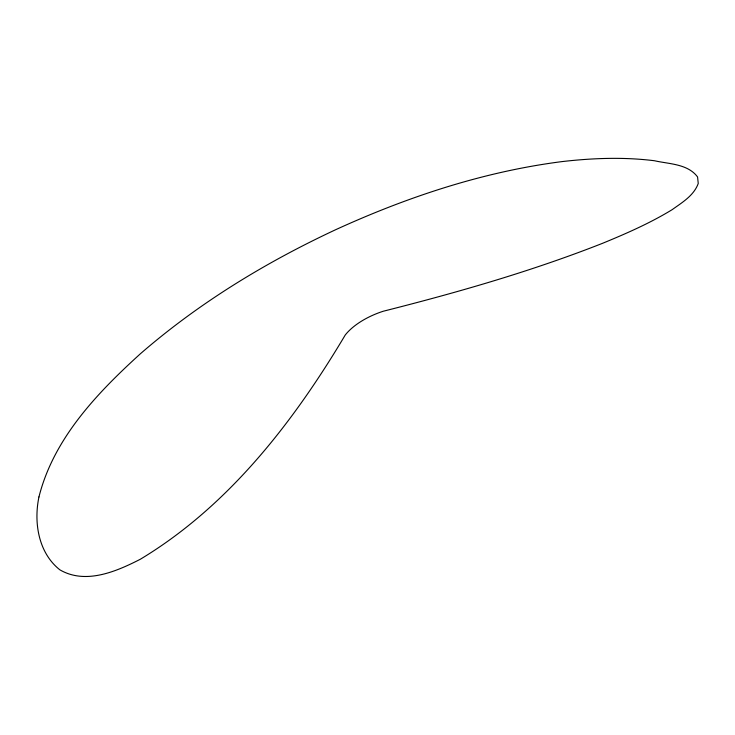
<?xml version="1.0" encoding="UTF-8"?>
<svg xmlns="http://www.w3.org/2000/svg" width="735" height="735" viewBox="0 0 735 735"><rect width="100%" height="100%" fill="white"/><g stroke="black" fill="none" stroke-linecap="round" stroke-linejoin="round"><path stroke-width="1.1" d="M38.946 496.952C33.617 522.502 38.367 552.83 59.838 569.809C85.591 584.83 116.305 571.527 140.302 559.261C228.41 506.25 293.32 422.276 345.229 335.031A52.764 26.083 -18.8 0 1 383.201 311.254C457.409 292.502 531.194 271.39 602.479 243.34C626.339 233.528 650.062 223.146 672.13 209.677C682.108 202.511 693.84 195.639 698.25 183.474L697.57 176.942C687.749 163.776 669.126 164.08 654.545 160.754C623.868 156.895 592.805 158.071 562.156 161.581C483.621 171.623 407.686 196.805 335.867 229.614C265.776 262.303 199.001 302.912 140.486 353.682C97.139 393.069 53.618 438.519 38.946 496.952"/></g></svg>
